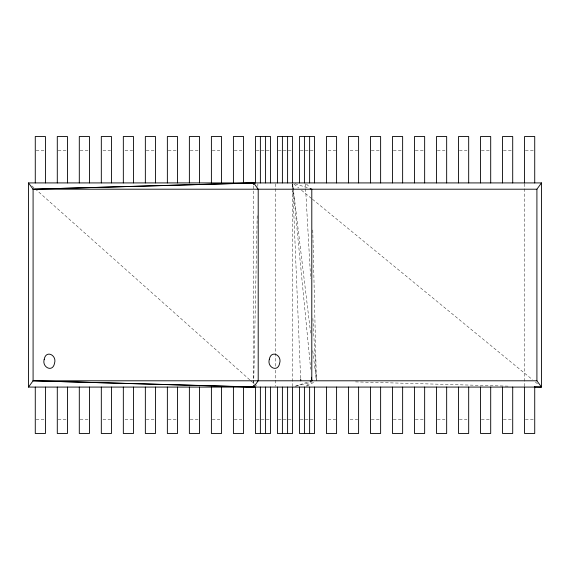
<?xml version="1.0" encoding="UTF-8"?>
<svg xmlns="http://www.w3.org/2000/svg" width="570" height="570" viewBox="0 0 570 570"><rect width="100%" height="100%" fill="white"/><g stroke="black" fill="none" stroke-linecap="round" stroke-linejoin="round"><path stroke-width="0.43" stroke-dasharray="2.85 2.14" d="M257.205 215.759L253.671 384.415L253.614 185.585M257.818 186.468L257.875 183.804M306.468 385.94L310.023 382.513M306.76 386.246L314.163 382.057M295.068 386.261L308.456 381.893M295.965 386.182L312.132 381.921M36.124 150.437L44.588 150.437M58.133 150.437L66.605 150.437M80.149 150.437L88.621 150.437M103.013 150.437L110.63 150.437M125.029 150.437L132.646 150.437M146.198 150.437L154.662 150.437M168.207 150.437L176.679 150.437M190.223 150.437L198.695 150.437M212.239 150.437L219.863 150.437M234.256 150.437L241.872 150.437M256.272 150.437L269.703 150.437M278.288 150.437L291.712 150.437M300.297 150.437L313.728 150.437M328.128 150.437L335.744 150.437M350.137 150.437L357.761 150.437M371.305 150.437L379.777 150.437M393.321 150.437L401.793 150.437M415.338 150.437L423.802 150.437M437.354 150.437L444.971 150.437M459.37 150.437L466.987 150.437M481.379 150.437L489.851 150.437M503.396 150.437L511.867 150.437M525.412 150.437L533.876 150.437M36.124 419.563L44.588 419.563M58.133 419.563L66.605 419.563M80.149 419.563L88.621 419.563M103.013 419.563L110.63 419.563M125.029 419.563L132.646 419.563M146.198 419.563L154.662 419.563M168.207 419.563L176.679 419.563M190.223 419.563L198.695 419.563M212.239 419.563L219.863 419.563M234.256 419.563L241.872 419.563M256.272 419.563L269.703 419.563M278.288 419.563L291.712 419.563M300.297 419.563L313.728 419.563M328.128 419.563L335.744 419.563M350.137 419.563L357.761 419.563M371.305 419.563L379.777 419.563M393.321 419.563L401.793 419.563M415.338 419.563L423.802 419.563M437.354 419.563L444.971 419.563M459.37 419.563L466.987 419.563M481.379 419.563L489.851 419.563M503.396 419.563L511.867 419.563M525.412 419.563L533.876 419.563M355.538 381.893L509.466 386.189M295.068 183.739L308.456 188.107M293.935 184.046L298.751 187.993M301.502 190.252L311.818 198.709M312.502 199.272L532.558 379.748M535.308 382.007L538.059 384.258M31.827 185.877L34.485 188.243M35.148 188.834L249.917 379.983M250.579 380.575L256.564 385.897M306.468 184.06L310.023 187.487M310.643 333.094L292.666 183.804L310.686 369.31M312.773 350.764L316.386 380.796L312.802 316.906M305.328 183.804L310.657 278.751M300.625 378.138L292.595 183.804L292.56 386.196M312.78 230.002L316.364 379.912M524.564 183.804L524.564 386.196M275.631 183.804L275.631 352.459M275.631 353.35L275.631 366.667M275.631 370.215L275.631 386.196"/><path stroke-width="0.85" d="M28.5 387.08L33.088 380.796L33.088 189.204L28.5 182.92L541.5 182.92L541.5 387.08L28.5 387.08L28.5 182.92M534.382 386.88L541.5 387.08L536.911 380.796L33.088 380.796L253.614 387.08L258.203 380.796L258.203 189.204L253.614 182.92L33.088 189.204L536.911 189.204L541.5 182.92M310.13 381.344L311.797 380.796L311.797 189.204L310.13 188.656M33.088 189.204L255.225 182.991M33.088 380.796L255.225 387.009M311.455 377.262L311.797 380.796M300.661 379.022L300.739 380.796M536.911 189.204L536.911 380.796M534.724 182.92L534.724 136.515L524.564 136.515L524.564 182.92M534.724 387.08L534.724 433.485L524.564 433.485L524.564 387.08M512.708 182.92L512.708 136.515L502.548 136.515L502.548 182.92M512.708 387.08L512.708 433.485L502.548 433.485L502.548 387.08M490.699 182.92L490.699 136.515L480.539 136.515L480.539 182.92M490.699 387.08L490.699 433.485L480.539 433.485L480.539 387.08M468.683 182.92L468.683 136.515L458.522 136.515L458.522 182.92M468.683 387.08L468.683 433.485L458.522 433.485L458.522 387.08M446.666 182.92L446.666 136.515L436.506 136.515L436.506 182.92M446.666 387.08L446.666 433.485L436.506 433.485L436.506 387.08M424.65 182.92L424.65 136.515L414.49 136.515L414.49 182.92M424.65 387.08L424.65 433.485L414.49 433.485L414.49 387.08M402.634 182.92L402.634 136.515L392.474 136.515L392.474 182.92M402.634 387.08L402.634 433.485L392.474 433.485L392.474 387.08M380.625 182.92L380.625 136.515L370.464 136.515L370.464 182.92M380.625 387.08L380.625 433.485L370.464 433.485L370.464 387.08M358.608 182.92L358.608 136.515L348.448 136.515L348.448 182.92M358.608 387.08L358.608 433.485L348.448 433.485L348.448 387.08M336.592 182.92L336.592 136.515L326.432 136.515L326.432 182.92M336.592 387.08L336.592 433.485L326.432 433.485L326.432 387.08M314.576 182.92L314.576 136.515L299.457 136.515L299.457 182.92M314.576 387.08L314.576 433.485L299.457 433.485L299.457 387.08M309.617 136.515L309.617 182.92M309.617 387.08L309.617 433.485M304.416 136.515L304.416 182.92M304.416 387.08L304.416 433.485M292.56 182.92L292.56 136.515L277.44 136.515L277.44 182.92M292.56 387.08L292.56 433.485L277.44 433.485L277.44 387.08M287.601 136.515L287.601 182.92M287.601 387.08L287.601 433.485M282.399 136.515L282.399 182.92M282.399 387.08L282.399 433.485M270.543 182.92L270.543 136.515L255.424 136.515L255.424 182.92M270.543 387.08L270.543 433.485L255.424 433.485L255.424 387.08M265.584 136.515L265.584 182.92M265.584 387.08L265.584 433.485M260.383 136.515L260.383 182.92M260.383 387.08L260.383 433.485M253.614 182.92L253.614 184.694M253.614 385.306L253.614 387.08M243.568 182.92L243.568 136.515L233.408 136.515L233.408 182.92M243.568 387.08L243.568 433.485L233.408 433.485L233.408 387.08M221.552 182.92L221.552 136.515L211.392 136.515L211.392 182.92M221.552 387.08L221.552 433.485L211.392 433.485L211.392 387.08M199.536 182.92L199.536 136.515L189.375 136.515L189.375 182.92M199.536 387.08L199.536 433.485L189.375 433.485L189.375 387.08M177.526 182.92L177.526 136.515L167.366 136.515L167.366 182.92M177.526 387.08L177.526 433.485L167.366 433.485L167.366 387.08M155.51 182.92L155.51 136.515L145.35 136.515L145.35 182.92M155.51 387.08L155.51 433.485L145.35 433.485L145.35 387.08M133.494 182.92L133.494 136.515L123.334 136.515L123.334 182.92M133.494 387.08L133.494 433.485L123.334 433.485L123.334 387.08M111.478 182.92L111.478 136.515L101.317 136.515L101.317 182.92M111.478 387.08L111.478 433.485L101.317 433.485L101.317 387.08M89.462 182.92L89.462 136.515L79.301 136.515L79.301 182.92M89.462 387.08L89.462 433.485L79.301 433.485L79.301 387.08M67.452 182.92L67.452 136.515L57.292 136.515L57.292 182.92M67.452 387.08L67.452 433.485L57.292 433.485L57.292 387.08M45.436 182.92L45.436 136.515L35.276 136.515L35.276 182.92M45.436 387.08L45.436 433.485L35.276 433.485L35.276 387.08M44.211 359.349C41.688 367.258 52.811 373.001 54.549 363.147C57.071 355.238 45.949 349.488 44.211 359.349M269.325 359.349C266.803 367.258 277.925 373.001 279.663 363.147C282.186 355.238 271.056 349.488 269.325 359.349"/></g></svg>
